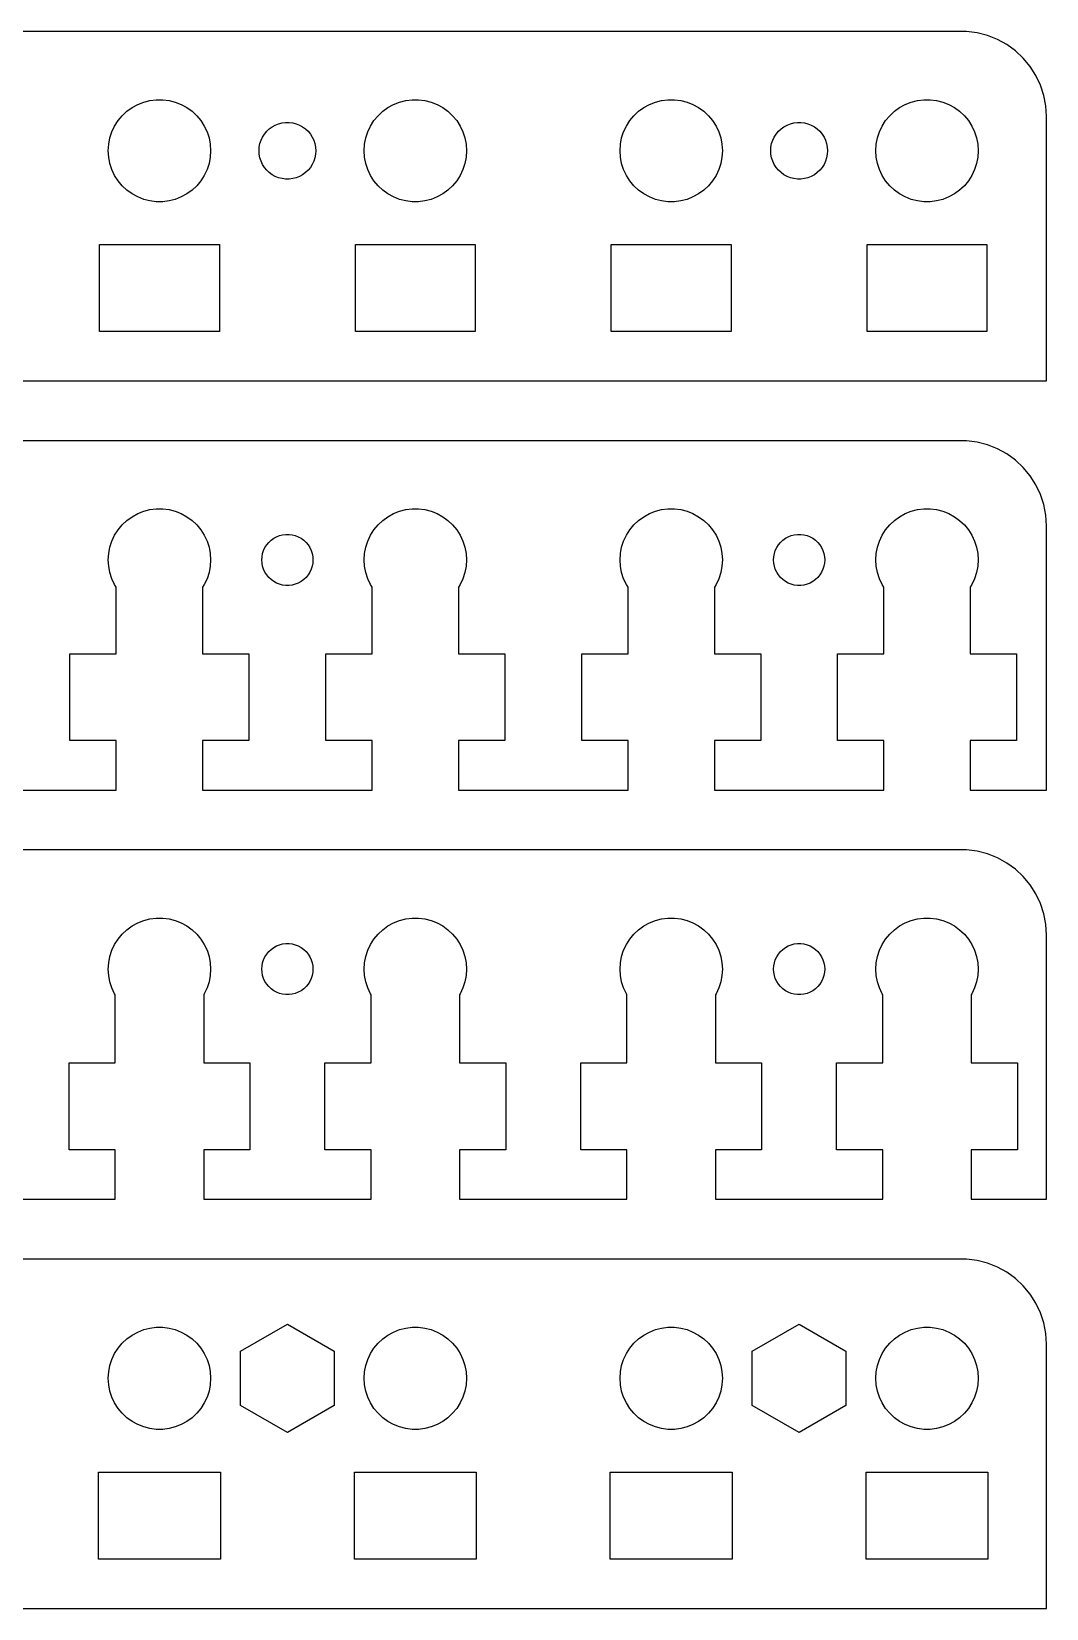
# Model space of a CAD drawing. Header units: metres. Extents: x -60 to 60, y 0 to 92.
# Drawn here: x 0 to 59.5, y 0 to 92.5 of the extents above; entities that cross this region are included whole.
import ezdxf

# ---------------------------------------------------------------- set-up
doc = ezdxf.new("R2010")
doc.units = ezdxf.units.M

msp = doc.modelspace()

# ---------------------------------------------------------------- linework, layer by layer
for p, q in [((54.8139, 92.4901), (-54.8139, 92.4901)), ((55.4369, 92.4114), (54.8139, 92.4901)), ((56.0451, 92.2553), (55.4369, 92.4114)), ((56.6289, 92.0241), (56.0451, 92.2553)), ((57.1791, 91.7216), (56.6289, 92.0241)), ((57.6871, 91.3526), (57.1791, 91.7216)), ((58.1448, 90.9227), (57.6871, 91.3526)), ((58.5451, 90.4389), (58.1448, 90.9227)), ((58.8815, 89.9088), (58.5451, 90.4389)), ((59.1489, 89.3406), (58.8815, 89.9088)), ((59.3429, 88.7434), (59.1489, 89.3406)), ((5.58772, 87.8115), (5.89252, 88.033)), ((5.89252, 88.033), (6.22266, 88.2145)), ((6.22266, 88.2145), (6.57294, 88.3532)), ((6.57294, 88.3532), (6.93785, 88.4469)), ((6.93785, 88.4469), (7.31161, 88.4941)), ((7.31161, 88.4941), (7.68837, 88.4941)), ((7.68837, 88.4941), (8.06213, 88.4469)), ((8.06213, 88.4469), (8.42705, 88.3532)), ((8.42705, 88.3532), (8.77733, 88.2145)), ((8.77733, 88.2145), (9.10747, 88.033)), ((9.10747, 88.033), (9.41226, 87.8115)), ((20.5877, 87.8115), (20.8925, 88.033)), ((20.8925, 88.033), (21.2227, 88.2145)), ((21.2227, 88.2145), (21.5729, 88.3532)), ((21.5729, 88.3532), (21.9379, 88.4469)), ((21.9379, 88.4469), (22.3116, 88.4941)), ((22.3116, 88.4941), (22.6884, 88.4941)), ((22.6884, 88.4941), (23.0621, 88.4469)), ((23.0621, 88.4469), (23.427, 88.3532)), ((23.427, 88.3532), (23.7773, 88.2145)), ((23.7773, 88.2145), (24.1075, 88.033)), ((24.1075, 88.033), (24.4123, 87.8115)), ((35.5877, 87.8115), (35.8925, 88.033)), ((35.8925, 88.033), (36.2227, 88.2145)), ((36.2227, 88.2145), (36.5729, 88.3532)), ((36.5729, 88.3532), (36.9379, 88.4469)), ((36.9379, 88.4469), (37.3116, 88.4941)), ((37.3116, 88.4941), (37.6884, 88.4941)), ((37.6884, 88.4941), (38.0621, 88.4469)), ((38.0621, 88.4469), (38.427, 88.3532)), ((38.427, 88.3532), (38.7773, 88.2145)), ((38.7773, 88.2145), (39.1075, 88.033)), ((39.1075, 88.033), (39.4123, 87.8115)), ((50.5877, 87.8115), (50.8925, 88.033)), ((50.8925, 88.033), (51.2227, 88.2145)), ((51.2227, 88.2145), (51.5729, 88.3532)), ((51.5729, 88.3532), (51.9379, 88.4469)), ((51.9379, 88.4469), (52.3116, 88.4941)), ((52.3116, 88.4941), (52.6884, 88.4941)), ((52.6884, 88.4941), (53.0621, 88.4469)), ((53.0621, 88.4469), (53.427, 88.3532)), ((53.427, 88.3532), (53.7773, 88.2145)), ((53.7773, 88.2145), (54.1075, 88.033)), ((54.1075, 88.033), (54.4123, 87.8115)), ((59.4606, 88.1267), (59.3429, 88.7434)), ((59.5, 87.5), (59.4606, 88.1267)), ((4.71066, 86.6044), (4.87108, 86.9453)), ((4.87108, 86.9453), (5.07294, 87.2634)), ((5.07294, 87.2634), (5.31308, 87.5536)), ((5.31308, 87.5536), (5.58772, 87.8115)), ((9.41226, 87.8115), (9.6869, 87.5536)), ((9.6869, 87.5536), (9.92705, 87.2634)), ((9.92705, 87.2634), (10.1289, 86.9453)), ((10.1289, 86.9453), (10.2893, 86.6044)), ((14.108, 86.9055), (14.2912, 87.0063)), ((14.2912, 87.0063), (14.4856, 87.0832)), ((14.4856, 87.0832), (14.6881, 87.1352)), ((14.6881, 87.1352), (14.8955, 87.1614)), ((14.8955, 87.1614), (15.1045, 87.1614)), ((15.1045, 87.1614), (15.3119, 87.1352)), ((15.3119, 87.1352), (15.5144, 87.0832)), ((15.5144, 87.0832), (15.7088, 87.0063)), ((15.7088, 87.0063), (15.892, 86.9055)), ((19.7107, 86.6044), (19.8711, 86.9453)), ((19.8711, 86.9453), (20.0729, 87.2634)), ((20.0729, 87.2634), (20.3131, 87.5536)), ((20.3131, 87.5536), (20.5877, 87.8115)), ((24.4123, 87.8115), (24.6869, 87.5536)), ((24.6869, 87.5536), (24.927, 87.2634)), ((24.927, 87.2634), (25.1289, 86.9453)), ((25.1289, 86.9453), (25.2893, 86.6044)), ((34.7107, 86.6044), (34.8711, 86.9453)), ((34.8711, 86.9453), (35.0729, 87.2634)), ((35.0729, 87.2634), (35.3131, 87.5536)), ((35.3131, 87.5536), (35.5877, 87.8115)), ((39.4123, 87.8115), (39.6869, 87.5536)), ((39.6869, 87.5536), (39.927, 87.2634)), ((39.927, 87.2634), (40.1289, 86.9453)), ((40.1289, 86.9453), (40.2893, 86.6044)), ((44.108, 86.9055), (44.2912, 87.0063)), ((44.2912, 87.0063), (44.4856, 87.0832)), ((44.4856, 87.0832), (44.6881, 87.1352)), ((44.6881, 87.1352), (44.8955, 87.1614)), ((44.8955, 87.1614), (45.1045, 87.1614)), ((45.1045, 87.1614), (45.3119, 87.1352)), ((45.3119, 87.1352), (45.5144, 87.0832)), ((45.5144, 87.0832), (45.7088, 87.0063)), ((45.7088, 87.0063), (45.892, 86.9055)), ((49.7107, 86.6044), (49.8711, 86.9453)), ((49.8711, 86.9453), (50.0729, 87.2634)), ((50.0729, 87.2634), (50.3131, 87.5536)), ((50.3131, 87.5536), (50.5877, 87.8115)), ((54.4123, 87.8115), (54.6869, 87.5536)), ((54.6869, 87.5536), (54.927, 87.2634)), ((54.927, 87.2634), (55.1289, 86.9453)), ((55.1289, 86.9453), (55.2893, 86.6044)), ((59.5, 72), (59.5, 87.5)), ((4.52365, 85.876), (4.59424, 86.2461)), ((4.59424, 86.2461), (4.71066, 86.6044)), ((10.2893, 86.6044), (10.4057, 86.2461)), ((10.4057, 86.2461), (10.4763, 85.876)), ((13.3876, 85.914), (13.4522, 86.1128)), ((13.4522, 86.1128), (13.5412, 86.302)), ((13.5412, 86.302), (13.6532, 86.4785)), ((13.6532, 86.4785), (13.7865, 86.6396)), ((13.7865, 86.6396), (13.9389, 86.7827)), ((13.9389, 86.7827), (14.108, 86.9055)), ((15.892, 86.9055), (16.0611, 86.7827)), ((16.0611, 86.7827), (16.2135, 86.6396)), ((16.2135, 86.6396), (16.3468, 86.4785)), ((16.3468, 86.4785), (16.4588, 86.302)), ((16.4588, 86.302), (16.5478, 86.1128)), ((16.5478, 86.1128), (16.6124, 85.914)), ((19.5237, 85.876), (19.5942, 86.2461)), ((19.5942, 86.2461), (19.7107, 86.6044)), ((25.2893, 86.6044), (25.4057, 86.2461)), ((25.4057, 86.2461), (25.4763, 85.876)), ((34.5237, 85.876), (34.5942, 86.2461)), ((34.5942, 86.2461), (34.7107, 86.6044)), ((40.2893, 86.6044), (40.4057, 86.2461)), ((40.4057, 86.2461), (40.4763, 85.876)), ((43.3876, 85.914), (43.4522, 86.1128)), ((43.4522, 86.1128), (43.5412, 86.302)), ((43.5412, 86.302), (43.6532, 86.4785)), ((43.6532, 86.4785), (43.7865, 86.6396)), ((43.7865, 86.6396), (43.9389, 86.7827)), ((43.9389, 86.7827), (44.108, 86.9055)), ((45.892, 86.9055), (46.0611, 86.7827)), ((46.0611, 86.7827), (46.2135, 86.6396)), ((46.2135, 86.6396), (46.3468, 86.4785)), ((46.3468, 86.4785), (46.4588, 86.302)), ((46.4588, 86.302), (46.5478, 86.1128)), ((46.5478, 86.1128), (46.6124, 85.914)), ((49.5237, 85.876), (49.5942, 86.2461)), ((49.5942, 86.2461), (49.7107, 86.6044)), ((55.2893, 86.6044), (55.4057, 86.2461)), ((55.4057, 86.2461), (55.4763, 85.876)), ((4.5, 85.5), (4.52365, 85.876)), ((4.52365, 85.124), (4.5, 85.5)), ((4.59424, 84.7539), (4.52365, 85.124)), ((10.4763, 85.124), (10.4057, 84.7539)), ((10.4763, 85.876), (10.5, 85.5)), ((10.5, 85.5), (10.4763, 85.124)), ((13.3353, 85.5), (13.3484, 85.7086)), ((13.3484, 85.2914), (13.3353, 85.5)), ((13.3484, 85.7086), (13.3876, 85.914)), ((13.3876, 85.086), (13.3484, 85.2914)), ((16.6124, 85.914), (16.6516, 85.7086)), ((16.6516, 85.2914), (16.6124, 85.086)), ((16.6516, 85.7086), (16.6647, 85.5)), ((16.6647, 85.5), (16.6516, 85.2914)), ((19.5, 85.5), (19.5237, 85.876)), ((19.5237, 85.124), (19.5, 85.5)), ((19.5942, 84.7539), (19.5237, 85.124)), ((25.4763, 85.124), (25.4057, 84.7539)), ((25.4763, 85.876), (25.5, 85.5)), ((25.5, 85.5), (25.4763, 85.124)), ((34.5, 85.5), (34.5237, 85.876)), ((34.5237, 85.124), (34.5, 85.5)), ((34.5942, 84.7539), (34.5237, 85.124)), ((40.4763, 85.124), (40.4057, 84.7539)), ((40.4763, 85.876), (40.5, 85.5)), ((40.5, 85.5), (40.4763, 85.124)), ((43.3353, 85.5), (43.3484, 85.7086)), ((43.3484, 85.2914), (43.3353, 85.5)), ((43.3484, 85.7086), (43.3876, 85.914)), ((43.3876, 85.086), (43.3484, 85.2914)), ((46.6124, 85.914), (46.6516, 85.7086)), ((46.6516, 85.2914), (46.6124, 85.086)), ((46.6516, 85.7086), (46.6647, 85.5)), ((46.6647, 85.5), (46.6516, 85.2914)), ((49.5, 85.5), (49.5237, 85.876)), ((49.5237, 85.124), (49.5, 85.5)), ((49.5942, 84.7539), (49.5237, 85.124)), ((55.4763, 85.124), (55.4057, 84.7539)), ((55.4763, 85.876), (55.5, 85.5)), ((55.5, 85.5), (55.4763, 85.124)), ((4.71066, 84.3956), (4.59424, 84.7539)), ((4.87108, 84.0547), (4.71066, 84.3956)), ((10.2893, 84.3956), (10.1289, 84.0547)), ((10.4057, 84.7539), (10.2893, 84.3956)), ((13.4522, 84.8872), (13.3876, 85.086)), ((13.5412, 84.698), (13.4522, 84.8872)), ((13.6532, 84.5215), (13.5412, 84.698)), ((13.7865, 84.3604), (13.6532, 84.5215)), ((13.9389, 84.2173), (13.7865, 84.3604)), ((14.108, 84.0944), (13.9389, 84.2173)), ((16.0611, 84.2173), (15.892, 84.0944)), ((16.2135, 84.3604), (16.0611, 84.2173)), ((16.3468, 84.5215), (16.2135, 84.3604)), ((16.4588, 84.698), (16.3468, 84.5215)), ((16.5478, 84.8872), (16.4588, 84.698)), ((16.6124, 85.086), (16.5478, 84.8872)), ((19.7107, 84.3956), (19.5942, 84.7539)), ((19.8711, 84.0547), (19.7107, 84.3956)), ((25.2893, 84.3956), (25.1289, 84.0547)), ((25.4057, 84.7539), (25.2893, 84.3956)), ((34.7107, 84.3956), (34.5942, 84.7539)), ((34.8711, 84.0547), (34.7107, 84.3956)), ((40.2893, 84.3956), (40.1289, 84.0547)), ((40.4057, 84.7539), (40.2893, 84.3956)), ((43.4522, 84.8872), (43.3876, 85.086)), ((43.5412, 84.698), (43.4522, 84.8872)), ((43.6532, 84.5215), (43.5412, 84.698)), ((43.7865, 84.3604), (43.6532, 84.5215)), ((43.9389, 84.2173), (43.7865, 84.3604)), ((44.108, 84.0944), (43.9389, 84.2173)), ((46.0611, 84.2173), (45.892, 84.0944)), ((46.2135, 84.3604), (46.0611, 84.2173)), ((46.3468, 84.5215), (46.2135, 84.3604)), ((46.4588, 84.698), (46.3468, 84.5215)), ((46.5478, 84.8872), (46.4588, 84.698)), ((46.6124, 85.086), (46.5478, 84.8872)), ((49.7107, 84.3956), (49.5942, 84.7539)), ((49.8711, 84.0547), (49.7107, 84.3956)), ((55.2893, 84.3956), (55.1289, 84.0547)), ((55.4057, 84.7539), (55.2893, 84.3956)), ((5.07294, 83.7366), (4.87108, 84.0547)), ((5.31308, 83.4464), (5.07294, 83.7366)), ((5.58772, 83.1884), (5.31308, 83.4464)), ((9.6869, 83.4464), (9.41226, 83.1884)), ((9.92705, 83.7366), (9.6869, 83.4464)), ((10.1289, 84.0547), (9.92705, 83.7366)), ((14.2912, 83.9937), (14.108, 84.0944)), ((14.4856, 83.9168), (14.2912, 83.9937)), ((14.6881, 83.8648), (14.4856, 83.9168)), ((14.8955, 83.8386), (14.6881, 83.8648)), ((15.1045, 83.8386), (14.8955, 83.8386)), ((15.3119, 83.8648), (15.1045, 83.8386)), ((15.5144, 83.9168), (15.3119, 83.8648)), ((15.7088, 83.9937), (15.5144, 83.9168)), ((15.892, 84.0944), (15.7088, 83.9937)), ((20.0729, 83.7366), (19.8711, 84.0547)), ((20.3131, 83.4464), (20.0729, 83.7366)), ((20.5877, 83.1884), (20.3131, 83.4464)), ((24.6869, 83.4464), (24.4123, 83.1884)), ((24.927, 83.7366), (24.6869, 83.4464)), ((25.1289, 84.0547), (24.927, 83.7366)), ((35.0729, 83.7366), (34.8711, 84.0547)), ((35.3131, 83.4464), (35.0729, 83.7366)), ((35.5877, 83.1884), (35.3131, 83.4464)), ((39.6869, 83.4464), (39.4123, 83.1884)), ((39.927, 83.7366), (39.6869, 83.4464)), ((40.1289, 84.0547), (39.927, 83.7366)), ((44.2912, 83.9937), (44.108, 84.0944)), ((44.4856, 83.9168), (44.2912, 83.9937)), ((44.6881, 83.8648), (44.4856, 83.9168)), ((44.8955, 83.8386), (44.6881, 83.8648)), ((45.1045, 83.8386), (44.8955, 83.8386)), ((45.3119, 83.8648), (45.1045, 83.8386)), ((45.5144, 83.9168), (45.3119, 83.8648)), ((45.7088, 83.9937), (45.5144, 83.9168)), ((45.892, 84.0944), (45.7088, 83.9937)), ((50.0729, 83.7366), (49.8711, 84.0547)), ((50.3131, 83.4464), (50.0729, 83.7366)), ((50.5877, 83.1884), (50.3131, 83.4464)), ((54.6869, 83.4464), (54.4123, 83.1884)), ((54.927, 83.7366), (54.6869, 83.4464)), ((55.1289, 84.0547), (54.927, 83.7366)), ((5.89252, 82.967), (5.58772, 83.1884)), ((6.22266, 82.7855), (5.89252, 82.967)), ((6.57294, 82.6468), (6.22266, 82.7855)), ((6.93785, 82.5531), (6.57294, 82.6468)), ((7.31161, 82.5059), (6.93785, 82.5531)), ((7.68837, 82.5059), (7.31161, 82.5059)), ((8.06213, 82.5531), (7.68837, 82.5059)), ((8.42705, 82.6468), (8.06213, 82.5531)), ((8.77733, 82.7855), (8.42705, 82.6468)), ((9.10747, 82.967), (8.77733, 82.7855)), ((9.41226, 83.1884), (9.10747, 82.967)), ((20.8925, 82.967), (20.5877, 83.1884)), ((21.2227, 82.7855), (20.8925, 82.967)), ((21.5729, 82.6468), (21.2227, 82.7855)), ((21.9379, 82.5531), (21.5729, 82.6468)), ((22.3116, 82.5059), (21.9379, 82.5531)), ((22.6884, 82.5059), (22.3116, 82.5059)), ((23.0621, 82.5531), (22.6884, 82.5059)), ((23.427, 82.6468), (23.0621, 82.5531)), ((23.7773, 82.7855), (23.427, 82.6468)), ((24.1075, 82.967), (23.7773, 82.7855)), ((24.4123, 83.1884), (24.1075, 82.967)), ((35.8925, 82.967), (35.5877, 83.1884)), ((36.2227, 82.7855), (35.8925, 82.967)), ((36.5729, 82.6468), (36.2227, 82.7855)), ((36.9379, 82.5531), (36.5729, 82.6468)), ((37.3116, 82.5059), (36.9379, 82.5531)), ((37.6884, 82.5059), (37.3116, 82.5059)), ((38.0621, 82.5531), (37.6884, 82.5059)), ((38.427, 82.6468), (38.0621, 82.5531)), ((38.7773, 82.7855), (38.427, 82.6468)), ((39.1075, 82.967), (38.7773, 82.7855)), ((39.4123, 83.1884), (39.1075, 82.967)), ((50.8925, 82.967), (50.5877, 83.1884)), ((51.2227, 82.7855), (50.8925, 82.967)), ((51.5729, 82.6468), (51.2227, 82.7855)), ((51.9379, 82.5531), (51.5729, 82.6468)), ((52.3116, 82.5059), (51.9379, 82.5531)), ((52.6884, 82.5059), (52.3116, 82.5059)), ((53.0621, 82.5531), (52.6884, 82.5059)), ((53.427, 82.6468), (53.0621, 82.5531)), ((53.7773, 82.7855), (53.427, 82.6468)), ((54.1075, 82.967), (53.7773, 82.7855)), ((54.4123, 83.1884), (54.1075, 82.967)), ((3.98581, 74.9), (3.98581, 80)), ((3.98581, 80), (11.0142, 80)), ((11.0142, 80), (11.0142, 74.9)), ((18.9858, 74.9), (18.9858, 80)), ((18.9858, 80), (26.0142, 80)), ((26.0142, 80), (26.0142, 74.9)), ((33.9858, 74.9), (33.9858, 80)), ((33.9858, 80), (41.0142, 80)), ((41.0142, 80), (41.0142, 74.9)), ((48.9858, 74.9), (48.9858, 80)), ((48.9858, 80), (56.0142, 80)), ((56.0142, 80), (56.0142, 74.9)), ((11.0142, 74.9), (3.98581, 74.9)), ((26.0142, 74.9), (18.9858, 74.9)), ((41.0142, 74.9), (33.9858, 74.9)), ((56.0142, 74.9), (48.9858, 74.9)), ((-59.5, 72), (59.5, 72)), ((54.8139, 68.4901), (-54.8139, 68.4901)), ((55.4369, 68.4114), (54.8139, 68.4901)), ((56.0451, 68.2553), (55.4369, 68.4114)), ((56.6289, 68.0241), (56.0451, 68.2553)), ((57.1791, 67.7216), (56.6289, 68.0241)), ((57.6871, 67.3526), (57.1791, 67.7216)), ((58.1448, 66.9227), (57.6871, 67.3526)), ((58.5451, 66.4389), (58.1448, 66.9227)), ((58.8815, 65.9088), (58.5451, 66.4389)), ((59.1489, 65.3406), (58.8815, 65.9088)), ((59.3429, 64.7434), (59.1489, 65.3406)), ((59.4606, 64.1267), (59.3429, 64.7434)), ((5.58772, 63.8115), (5.89252, 64.033)), ((5.89252, 64.033), (6.22266, 64.2145)), ((6.22266, 64.2145), (6.57294, 64.3532)), ((6.57294, 64.3532), (6.93785, 64.4469)), ((6.93785, 64.4469), (7.31161, 64.4941)), ((7.31161, 64.4941), (7.68837, 64.4941)), ((7.68837, 64.4941), (8.06213, 64.4469)), ((8.06213, 64.4469), (8.42705, 64.3532)), ((8.42705, 64.3532), (8.77733, 64.2145)), ((8.77733, 64.2145), (9.10747, 64.033)), ((9.10747, 64.033), (9.41226, 63.8115)), ((20.5877, 63.8115), (20.8925, 64.033)), ((20.8925, 64.033), (21.2227, 64.2145)), ((21.2227, 64.2145), (21.5729, 64.3532)), ((21.5729, 64.3532), (21.9379, 64.4469)), ((21.9379, 64.4469), (22.3116, 64.4941)), ((22.3116, 64.4941), (22.6884, 64.4941)), ((22.6884, 64.4941), (23.0621, 64.4469)), ((23.0621, 64.4469), (23.427, 64.3532)), ((23.427, 64.3532), (23.7773, 64.2145)), ((23.7773, 64.2145), (24.1075, 64.033)), ((24.1075, 64.033), (24.4123, 63.8115)), ((35.5877, 63.8115), (35.8925, 64.033)), ((35.8925, 64.033), (36.2227, 64.2145)), ((36.2227, 64.2145), (36.5729, 64.3532)), ((36.5729, 64.3532), (36.9379, 64.4469)), ((36.9379, 64.4469), (37.3116, 64.4941)), ((37.3116, 64.4941), (37.6884, 64.4941)), ((37.6884, 64.4941), (38.0621, 64.4469)), ((38.0621, 64.4469), (38.427, 64.3532)), ((38.427, 64.3532), (38.7773, 64.2145)), ((38.7773, 64.2145), (39.1075, 64.033)), ((39.1075, 64.033), (39.4123, 63.8115)), ((50.5877, 63.8115), (50.8925, 64.033)), ((50.8925, 64.033), (51.2227, 64.2145)), ((51.2227, 64.2145), (51.5729, 64.3532)), ((51.5729, 64.3532), (51.9379, 64.4469)), ((51.9379, 64.4469), (52.3116, 64.4941)), ((52.3116, 64.4941), (52.6884, 64.4941)), ((52.6884, 64.4941), (53.0621, 64.4469)), ((53.0621, 64.4469), (53.427, 64.3532)), ((53.427, 64.3532), (53.7773, 64.2145)), ((53.7773, 64.2145), (54.1075, 64.033)), ((54.1075, 64.033), (54.4123, 63.8115)), ((59.5, 63.5), (59.4606, 64.1267)), ((4.71066, 62.6044), (4.87108, 62.9453)), ((4.87108, 62.9453), (5.07294, 63.2634)), ((5.07294, 63.2634), (5.31308, 63.5536)), ((5.31308, 63.5536), (5.58772, 63.8115)), ((9.41226, 63.8115), (9.6869, 63.5536)), ((9.6869, 63.5536), (9.92705, 63.2634)), ((9.92705, 63.2634), (10.1289, 62.9453)), ((10.1289, 62.9453), (10.2893, 62.6044)), ((14.3613, 62.8572), (14.5365, 62.9266)), ((14.5365, 62.9266), (14.7189, 62.9734)), ((14.7189, 62.9734), (14.9058, 62.997)), ((14.9058, 62.997), (15.0942, 62.997)), ((15.0942, 62.997), (15.2811, 62.9734)), ((15.2811, 62.9734), (15.4635, 62.9266)), ((15.4635, 62.9266), (15.6387, 62.8572)), ((19.7107, 62.6044), (19.8711, 62.9453)), ((19.8711, 62.9453), (20.0729, 63.2634)), ((20.0729, 63.2634), (20.3131, 63.5536)), ((20.3131, 63.5536), (20.5877, 63.8115)), ((24.4123, 63.8115), (24.6869, 63.5536)), ((24.6869, 63.5536), (24.927, 63.2634)), ((24.927, 63.2634), (25.1289, 62.9453)), ((25.1289, 62.9453), (25.2893, 62.6044)), ((34.7107, 62.6044), (34.8711, 62.9453)), ((34.8711, 62.9453), (35.0729, 63.2634)), ((35.0729, 63.2634), (35.3131, 63.5536)), ((35.3131, 63.5536), (35.5877, 63.8115)), ((39.4123, 63.8115), (39.6869, 63.5536)), ((39.6869, 63.5536), (39.927, 63.2634)), ((39.927, 63.2634), (40.1289, 62.9453)), ((40.1289, 62.9453), (40.2893, 62.6044)), ((44.3613, 62.8572), (44.5365, 62.9266)), ((44.5365, 62.9266), (44.7189, 62.9734)), ((44.7189, 62.9734), (44.9058, 62.997)), ((44.9058, 62.997), (45.0942, 62.997)), ((45.0942, 62.997), (45.2811, 62.9734)), ((45.2811, 62.9734), (45.4635, 62.9266)), ((45.4635, 62.9266), (45.6387, 62.8572)), ((49.7107, 62.6044), (49.8711, 62.9453)), ((49.8711, 62.9453), (50.0729, 63.2634)), ((50.0729, 63.2634), (50.3131, 63.5536)), ((50.3131, 63.5536), (50.5877, 63.8115)), ((54.4123, 63.8115), (54.6869, 63.5536)), ((54.6869, 63.5536), (54.927, 63.2634)), ((54.927, 63.2634), (55.1289, 62.9453)), ((55.1289, 62.9453), (55.2893, 62.6044)), ((59.5, 48), (59.5, 63.5)), ((4.52365, 61.876), (4.59424, 62.2461)), ((4.59424, 62.2461), (4.71066, 62.6044)), ((10.2893, 62.6044), (10.4057, 62.2461)), ((10.4057, 62.2461), (10.4763, 61.876)), ((13.5471, 61.873), (13.6053, 62.0522)), ((13.6053, 62.0522), (13.6855, 62.2226)), ((13.6855, 62.2226), (13.7865, 62.3817)), ((13.7865, 62.3817), (13.9065, 62.5268)), ((13.9065, 62.5268), (14.0439, 62.6558)), ((14.0439, 62.6558), (14.1963, 62.7665)), ((14.1963, 62.7665), (14.3613, 62.8572)), ((15.6387, 62.8572), (15.8037, 62.7665)), ((15.8037, 62.7665), (15.9561, 62.6558)), ((15.9561, 62.6558), (16.0934, 62.5268)), ((16.0934, 62.5268), (16.2135, 62.3817)), ((16.2135, 62.3817), (16.3145, 62.2226)), ((16.3145, 62.2226), (16.3947, 62.0522)), ((16.3947, 62.0522), (16.4529, 61.873)), ((19.5237, 61.876), (19.5942, 62.2461)), ((19.5942, 62.2461), (19.7107, 62.6044)), ((25.2893, 62.6044), (25.4057, 62.2461)), ((25.4057, 62.2461), (25.4763, 61.876)), ((34.5237, 61.876), (34.5942, 62.2461)), ((34.5942, 62.2461), (34.7107, 62.6044)), ((40.2893, 62.6044), (40.4057, 62.2461)), ((40.4057, 62.2461), (40.4763, 61.876)), ((43.5471, 61.873), (43.6053, 62.0522)), ((43.6053, 62.0522), (43.6855, 62.2226)), ((43.6855, 62.2226), (43.7865, 62.3817)), ((43.7865, 62.3817), (43.9065, 62.5268)), ((43.9065, 62.5268), (44.0439, 62.6558)), ((44.0439, 62.6558), (44.1963, 62.7665)), ((44.1963, 62.7665), (44.3613, 62.8572)), ((45.6387, 62.8572), (45.8037, 62.7665)), ((45.8037, 62.7665), (45.9561, 62.6558)), ((45.9561, 62.6558), (46.0934, 62.5268)), ((46.0934, 62.5268), (46.2135, 62.3817)), ((46.2135, 62.3817), (46.3145, 62.2226)), ((46.3145, 62.2226), (46.3947, 62.0522)), ((46.3947, 62.0522), (46.4529, 61.873)), ((49.5237, 61.876), (49.5942, 62.2461)), ((49.5942, 62.2461), (49.7107, 62.6044)), ((55.2893, 62.6044), (55.4057, 62.2461)), ((55.4057, 62.2461), (55.4763, 61.876)), ((4.5, 61.5), (4.52365, 61.876)), ((4.52365, 61.124), (4.5, 61.5)), ((4.59424, 60.7539), (4.52365, 61.124)), ((10.4763, 61.124), (10.4057, 60.7539)), ((10.4763, 61.876), (10.5, 61.5)), ((10.5, 61.5), (10.4763, 61.124)), ((13.5, 61.5), (13.5118, 61.688)), ((13.5118, 61.312), (13.5, 61.5)), ((13.5118, 61.688), (13.5471, 61.873)), ((13.5471, 61.127), (13.5118, 61.312)), ((13.6053, 60.9478), (13.5471, 61.127)), ((16.4529, 61.127), (16.3947, 60.9478)), ((16.4529, 61.873), (16.4882, 61.688)), ((16.4882, 61.312), (16.4529, 61.127)), ((16.4882, 61.688), (16.5, 61.5)), ((16.5, 61.5), (16.4882, 61.312)), ((19.5, 61.5), (19.5237, 61.876)), ((19.5237, 61.124), (19.5, 61.5)), ((19.5942, 60.7539), (19.5237, 61.124)), ((25.4763, 61.124), (25.4057, 60.7539)), ((25.4763, 61.876), (25.5, 61.5)), ((25.5, 61.5), (25.4763, 61.124)), ((34.5, 61.5), (34.5237, 61.876)), ((34.5237, 61.124), (34.5, 61.5)), ((34.5942, 60.7539), (34.5237, 61.124)), ((40.4763, 61.124), (40.4057, 60.7539)), ((40.4763, 61.876), (40.5, 61.5)), ((40.5, 61.5), (40.4763, 61.124)), ((43.5, 61.5), (43.5118, 61.688)), ((43.5118, 61.312), (43.5, 61.5)), ((43.5118, 61.688), (43.5471, 61.873)), ((43.5471, 61.127), (43.5118, 61.312)), ((43.6053, 60.9478), (43.5471, 61.127)), ((46.4529, 61.127), (46.3947, 60.9478)), ((46.4529, 61.873), (46.4882, 61.688)), ((46.4882, 61.312), (46.4529, 61.127)), ((46.4882, 61.688), (46.5, 61.5)), ((46.5, 61.5), (46.4882, 61.312)), ((49.5, 61.5), (49.5237, 61.876)), ((49.5237, 61.124), (49.5, 61.5)), ((49.5942, 60.7539), (49.5237, 61.124)), ((55.4763, 61.124), (55.4057, 60.7539)), ((55.4763, 61.876), (55.5, 61.5)), ((55.5, 61.5), (55.4763, 61.124)), ((4.71066, 60.3956), (4.59424, 60.7539)), ((4.87108, 60.0547), (4.71066, 60.3956)), ((10.2893, 60.3956), (10.1289, 60.0547)), ((10.4057, 60.7539), (10.2893, 60.3956)), ((13.6855, 60.7774), (13.6053, 60.9478)), ((13.7865, 60.6183), (13.6855, 60.7774)), ((13.9065, 60.4732), (13.7865, 60.6183)), ((14.0439, 60.3442), (13.9065, 60.4732)), ((14.1963, 60.2335), (14.0439, 60.3442)), ((14.3613, 60.1427), (14.1963, 60.2335)), ((14.5365, 60.0734), (14.3613, 60.1427)), ((15.6387, 60.1427), (15.4635, 60.0734)), ((15.8037, 60.2335), (15.6387, 60.1427)), ((15.9561, 60.3442), (15.8037, 60.2335)), ((16.0934, 60.4732), (15.9561, 60.3442)), ((16.2135, 60.6183), (16.0934, 60.4732)), ((16.3145, 60.7774), (16.2135, 60.6183)), ((16.3947, 60.9478), (16.3145, 60.7774)), ((19.7107, 60.3956), (19.5942, 60.7539)), ((19.8711, 60.0547), (19.7107, 60.3956)), ((25.2893, 60.3956), (25.1289, 60.0547)), ((25.4057, 60.7539), (25.2893, 60.3956)), ((34.7107, 60.3956), (34.5942, 60.7539)), ((34.8711, 60.0547), (34.7107, 60.3956)), ((40.2893, 60.3956), (40.1289, 60.0547)), ((40.4057, 60.7539), (40.2893, 60.3956)), ((43.6855, 60.7774), (43.6053, 60.9478)), ((43.7865, 60.6183), (43.6855, 60.7774)), ((43.9065, 60.4732), (43.7865, 60.6183)), ((44.0439, 60.3442), (43.9065, 60.4732)), ((44.1963, 60.2335), (44.0439, 60.3442)), ((44.3613, 60.1427), (44.1963, 60.2335)), ((44.5365, 60.0734), (44.3613, 60.1427)), ((45.6387, 60.1427), (45.4635, 60.0734)), ((45.8037, 60.2335), (45.6387, 60.1427)), ((45.9561, 60.3442), (45.8037, 60.2335)), ((46.0934, 60.4732), (45.9561, 60.3442)), ((46.2135, 60.6183), (46.0934, 60.4732)), ((46.3145, 60.7774), (46.2135, 60.6183)), ((46.3947, 60.9478), (46.3145, 60.7774)), ((49.7107, 60.3956), (49.5942, 60.7539)), ((49.8711, 60.0547), (49.7107, 60.3956)), ((55.2893, 60.3956), (55.1289, 60.0547)), ((55.4057, 60.7539), (55.2893, 60.3956)), ((4.96927, 59.9), (4.87108, 60.0547)), ((4.96927, 56), (4.96927, 59.9)), ((10.1289, 60.0547), (10.0307, 59.9)), ((10.0307, 59.9), (10.0307, 56)), ((14.7189, 60.0266), (14.5365, 60.0734)), ((14.9058, 60.0029), (14.7189, 60.0266)), ((15.0942, 60.0029), (14.9058, 60.0029)), ((15.2811, 60.0266), (15.0942, 60.0029)), ((15.4635, 60.0734), (15.2811, 60.0266)), ((19.9693, 59.9), (19.8711, 60.0547)), ((19.9693, 56), (19.9693, 59.9)), ((25.1289, 60.0547), (25.0307, 59.9)), ((25.0307, 59.9), (25.0307, 56)), ((34.9693, 59.9), (34.8711, 60.0547)), ((34.9693, 56), (34.9693, 59.9)), ((40.1289, 60.0547), (40.0307, 59.9)), ((40.0307, 59.9), (40.0307, 56)), ((44.7189, 60.0266), (44.5365, 60.0734)), ((44.9058, 60.0029), (44.7189, 60.0266)), ((45.0942, 60.0029), (44.9058, 60.0029)), ((45.2811, 60.0266), (45.0942, 60.0029)), ((45.4635, 60.0734), (45.2811, 60.0266)), ((49.9693, 59.9), (49.8711, 60.0547)), ((49.9693, 56), (49.9693, 59.9)), ((55.1289, 60.0547), (55.0307, 59.9)), ((55.0307, 59.9), (55.0307, 56)), ((2.25375, 50.9), (2.25375, 56)), ((2.25375, 56), (4.96927, 56)), ((10.0307, 56), (12.7462, 56)), ((12.7462, 56), (12.7462, 50.9)), ((17.2538, 50.9), (17.2538, 56)), ((17.2538, 56), (19.9693, 56)), ((25.0307, 56), (27.7462, 56)), ((27.7462, 56), (27.7462, 50.9)), ((32.2538, 50.9), (32.2538, 56)), ((32.2538, 56), (34.9693, 56)), ((40.0307, 56), (42.7462, 56)), ((42.7462, 56), (42.7462, 50.9)), ((47.2538, 50.9), (47.2538, 56)), ((47.2538, 56), (49.9693, 56)), ((55.0307, 56), (57.7462, 56)), ((57.7462, 56), (57.7462, 50.9)), ((4.96927, 50.9), (2.25375, 50.9)), ((4.96927, 48), (4.96927, 50.9)), ((12.7462, 50.9), (10.0307, 50.9)), ((10.0307, 50.9), (10.0307, 48)), ((19.9693, 50.9), (17.2538, 50.9)), ((19.9693, 48), (19.9693, 50.9)), ((27.7462, 50.9), (25.0307, 50.9)), ((25.0307, 50.9), (25.0307, 48)), ((34.9693, 50.9), (32.2538, 50.9)), ((34.9693, 48), (34.9693, 50.9)), ((42.7462, 50.9), (40.0307, 50.9)), ((40.0307, 50.9), (40.0307, 48)), ((49.9693, 50.9), (47.2538, 50.9)), ((49.9693, 48), (49.9693, 50.9)), ((57.7462, 50.9), (55.0307, 50.9)), ((55.0307, 50.9), (55.0307, 48)), ((-4.96927, 48), (4.96927, 48)), ((10.0307, 48), (19.9693, 48)), ((25.0307, 48), (34.9693, 48)), ((40.0307, 48), (49.9693, 48)), ((55.0307, 48), (59.5, 48)), ((54.8139, 44.4901), (-54.8139, 44.4901)), ((55.4369, 44.4114), (54.8139, 44.4901)), ((56.0451, 44.2553), (55.4369, 44.4114)), ((56.6289, 44.0241), (56.0451, 44.2553)), ((57.1791, 43.7216), (56.6289, 44.0241)), ((57.6871, 43.3526), (57.1791, 43.7216)), ((58.1448, 42.9227), (57.6871, 43.3526)), ((58.5451, 42.4389), (58.1448, 42.9227)), ((58.8815, 41.9088), (58.5451, 42.4389)), ((59.1489, 41.3406), (58.8815, 41.9088)), ((59.3429, 40.7434), (59.1489, 41.3406)), ((59.4606, 40.1267), (59.3429, 40.7434)), ((5.31308, 39.5536), (5.58772, 39.8115)), ((5.58772, 39.8115), (5.89252, 40.033)), ((5.89252, 40.033), (6.22266, 40.2145)), ((6.22266, 40.2145), (6.57294, 40.3532)), ((6.57294, 40.3532), (6.93785, 40.4469)), ((6.93785, 40.4469), (7.31161, 40.4941)), ((7.31161, 40.4941), (7.68837, 40.4941)), ((7.68837, 40.4941), (8.06213, 40.4469)), ((8.06213, 40.4469), (8.42705, 40.3532)), ((8.42705, 40.3532), (8.77733, 40.2145)), ((8.77733, 40.2145), (9.10747, 40.033)), ((9.10747, 40.033), (9.41226, 39.8115)), ((9.41226, 39.8115), (9.6869, 39.5536)), ((20.3131, 39.5536), (20.5877, 39.8115)), ((20.5877, 39.8115), (20.8925, 40.033)), ((20.8925, 40.033), (21.2227, 40.2145)), ((21.2227, 40.2145), (21.5729, 40.3532)), ((21.5729, 40.3532), (21.9379, 40.4469)), ((21.9379, 40.4469), (22.3116, 40.4941)), ((22.3116, 40.4941), (22.6884, 40.4941)), ((22.6884, 40.4941), (23.0621, 40.4469)), ((23.0621, 40.4469), (23.427, 40.3532)), ((23.427, 40.3532), (23.7773, 40.2145)), ((23.7773, 40.2145), (24.1075, 40.033)), ((24.1075, 40.033), (24.4123, 39.8115)), ((24.4123, 39.8115), (24.6869, 39.5536)), ((35.3131, 39.5536), (35.5877, 39.8115)), ((35.5877, 39.8115), (35.8925, 40.033)), ((35.8925, 40.033), (36.2227, 40.2145)), ((36.2227, 40.2145), (36.5729, 40.3532)), ((36.5729, 40.3532), (36.9379, 40.4469)), ((36.9379, 40.4469), (37.3116, 40.4941)), ((37.3116, 40.4941), (37.6884, 40.4941)), ((37.6884, 40.4941), (38.0621, 40.4469)), ((38.0621, 40.4469), (38.427, 40.3532)), ((38.427, 40.3532), (38.7773, 40.2145)), ((38.7773, 40.2145), (39.1075, 40.033)), ((39.1075, 40.033), (39.4123, 39.8115)), ((39.4123, 39.8115), (39.6869, 39.5536)), ((50.3131, 39.5536), (50.5877, 39.8115)), ((50.5877, 39.8115), (50.8925, 40.033)), ((50.8925, 40.033), (51.2227, 40.2145)), ((51.2227, 40.2145), (51.5729, 40.3532)), ((51.5729, 40.3532), (51.9379, 40.4469)), ((51.9379, 40.4469), (52.3116, 40.4941)), ((52.3116, 40.4941), (52.6884, 40.4941)), ((52.6884, 40.4941), (53.0621, 40.4469)), ((53.0621, 40.4469), (53.427, 40.3532)), ((53.427, 40.3532), (53.7773, 40.2145)), ((53.7773, 40.2145), (54.1075, 40.033)), ((54.1075, 40.033), (54.4123, 39.8115)), ((54.4123, 39.8115), (54.6869, 39.5536)), ((59.5, 39.5), (59.4606, 40.1267)), ((4.71066, 38.6044), (4.87108, 38.9453)), ((4.87108, 38.9453), (5.07294, 39.2634)), ((5.07294, 39.2634), (5.31308, 39.5536)), ((9.6869, 39.5536), (9.92705, 39.2634)), ((9.92705, 39.2634), (10.1289, 38.9453)), ((10.1289, 38.9453), (10.2893, 38.6044)), ((14.1963, 38.7665), (14.3613, 38.8572)), ((14.3613, 38.8572), (14.5365, 38.9266)), ((14.5365, 38.9266), (14.7189, 38.9734)), ((14.7189, 38.9734), (14.9058, 38.997)), ((14.9058, 38.997), (15.0942, 38.997)), ((15.0942, 38.997), (15.2811, 38.9734)), ((15.2811, 38.9734), (15.4635, 38.9266)), ((15.4635, 38.9266), (15.6387, 38.8572)), ((15.6387, 38.8572), (15.8037, 38.7665)), ((19.7107, 38.6044), (19.8711, 38.9453)), ((19.8711, 38.9453), (20.0729, 39.2634)), ((20.0729, 39.2634), (20.3131, 39.5536)), ((24.6869, 39.5536), (24.927, 39.2634)), ((24.927, 39.2634), (25.1289, 38.9453)), ((25.1289, 38.9453), (25.2893, 38.6044)), ((34.7107, 38.6044), (34.8711, 38.9453)), ((34.8711, 38.9453), (35.0729, 39.2634)), ((35.0729, 39.2634), (35.3131, 39.5536)), ((39.6869, 39.5536), (39.927, 39.2634)), ((39.927, 39.2634), (40.1289, 38.9453)), ((40.1289, 38.9453), (40.2893, 38.6044)), ((44.1963, 38.7665), (44.3613, 38.8572)), ((44.3613, 38.8572), (44.5365, 38.9266)), ((44.5365, 38.9266), (44.7189, 38.9734)), ((44.7189, 38.9734), (44.9058, 38.997)), ((44.9058, 38.997), (45.0942, 38.997)), ((45.0942, 38.997), (45.2811, 38.9734)), ((45.2811, 38.9734), (45.4635, 38.9266)), ((45.4635, 38.9266), (45.6387, 38.8572)), ((45.6387, 38.8572), (45.8037, 38.7665)), ((49.7107, 38.6044), (49.8711, 38.9453)), ((49.8711, 38.9453), (50.0729, 39.2634)), ((50.0729, 39.2634), (50.3131, 39.5536)), ((54.6869, 39.5536), (54.927, 39.2634)), ((54.927, 39.2634), (55.1289, 38.9453)), ((55.1289, 38.9453), (55.2893, 38.6044)), ((59.5, 24), (59.5, 39.5)), ((4.52365, 37.876), (4.59424, 38.2461)), ((4.59424, 38.2461), (4.71066, 38.6044)), ((10.2893, 38.6044), (10.4057, 38.2461)), ((10.4057, 38.2461), (10.4763, 37.876)), ((13.5471, 37.873), (13.6053, 38.0522)), ((13.6053, 38.0522), (13.6855, 38.2226)), ((13.6855, 38.2226), (13.7865, 38.3817)), ((13.7865, 38.3817), (13.9065, 38.5268)), ((13.9065, 38.5268), (14.0439, 38.6558)), ((14.0439, 38.6558), (14.1963, 38.7665)), ((15.8037, 38.7665), (15.9561, 38.6558)), ((15.9561, 38.6558), (16.0934, 38.5268)), ((16.0934, 38.5268), (16.2135, 38.3817)), ((16.2135, 38.3817), (16.3145, 38.2226)), ((16.3145, 38.2226), (16.3947, 38.0522)), ((16.3947, 38.0522), (16.4529, 37.873)), ((19.5237, 37.876), (19.5942, 38.2461)), ((19.5942, 38.2461), (19.7107, 38.6044)), ((25.2893, 38.6044), (25.4057, 38.2461)), ((25.4057, 38.2461), (25.4763, 37.876)), ((34.5237, 37.876), (34.5942, 38.2461)), ((34.5942, 38.2461), (34.7107, 38.6044)), ((40.2893, 38.6044), (40.4057, 38.2461)), ((40.4057, 38.2461), (40.4763, 37.876)), ((43.5471, 37.873), (43.6053, 38.0522)), ((43.6053, 38.0522), (43.6855, 38.2226)), ((43.6855, 38.2226), (43.7865, 38.3817)), ((43.7865, 38.3817), (43.9065, 38.5268)), ((43.9065, 38.5268), (44.0439, 38.6558)), ((44.0439, 38.6558), (44.1963, 38.7665)), ((45.8037, 38.7665), (45.9561, 38.6558)), ((45.9561, 38.6558), (46.0934, 38.5268)), ((46.0934, 38.5268), (46.2135, 38.3817)), ((46.2135, 38.3817), (46.3145, 38.2226)), ((46.3145, 38.2226), (46.3947, 38.0522)), ((46.3947, 38.0522), (46.4529, 37.873)), ((49.5237, 37.876), (49.5942, 38.2461)), ((49.5942, 38.2461), (49.7107, 38.6044)), ((55.2893, 38.6044), (55.4057, 38.2461)), ((55.4057, 38.2461), (55.4763, 37.876)), ((4.5, 37.5), (4.52365, 37.876)), ((4.52365, 37.124), (4.5, 37.5)), ((4.59424, 36.7539), (4.52365, 37.124)), ((10.4763, 37.124), (10.4057, 36.7539)), ((10.4763, 37.876), (10.5, 37.5)), ((10.5, 37.5), (10.4763, 37.124)), ((13.5, 37.5), (13.5118, 37.688)), ((13.5118, 37.312), (13.5, 37.5)), ((13.5118, 37.688), (13.5471, 37.873)), ((13.5471, 37.127), (13.5118, 37.312)), ((13.6053, 36.9478), (13.5471, 37.127)), ((16.4529, 37.127), (16.3947, 36.9478)), ((16.4529, 37.873), (16.4882, 37.688)), ((16.4882, 37.312), (16.4529, 37.127)), ((16.4882, 37.688), (16.5, 37.5)), ((16.5, 37.5), (16.4882, 37.312)), ((19.5, 37.5), (19.5237, 37.876)), ((19.5237, 37.124), (19.5, 37.5)), ((19.5942, 36.7539), (19.5237, 37.124)), ((25.4763, 37.124), (25.4057, 36.7539)), ((25.4763, 37.876), (25.5, 37.5)), ((25.5, 37.5), (25.4763, 37.124)), ((34.5, 37.5), (34.5237, 37.876)), ((34.5237, 37.124), (34.5, 37.5)), ((34.5942, 36.7539), (34.5237, 37.124)), ((40.4763, 37.124), (40.4057, 36.7539)), ((40.4763, 37.876), (40.5, 37.5)), ((40.5, 37.5), (40.4763, 37.124)), ((43.5, 37.5), (43.5118, 37.688)), ((43.5118, 37.312), (43.5, 37.5)), ((43.5118, 37.688), (43.5471, 37.873)), ((43.5471, 37.127), (43.5118, 37.312)), ((43.6053, 36.9478), (43.5471, 37.127)), ((46.4529, 37.127), (46.3947, 36.9478)), ((46.4529, 37.873), (46.4882, 37.688)), ((46.4882, 37.312), (46.4529, 37.127)), ((46.4882, 37.688), (46.5, 37.5)), ((46.5, 37.5), (46.4882, 37.312)), ((49.5, 37.5), (49.5237, 37.876)), ((49.5237, 37.124), (49.5, 37.5)), ((49.5942, 36.7539), (49.5237, 37.124)), ((55.4763, 37.124), (55.4057, 36.7539)), ((55.4763, 37.876), (55.5, 37.5)), ((55.5, 37.5), (55.4763, 37.124)), ((4.71066, 36.3956), (4.59424, 36.7539)), ((4.87108, 36.0547), (4.71066, 36.3956)), ((10.2893, 36.3956), (10.1289, 36.0547)), ((10.4057, 36.7539), (10.2893, 36.3956)), ((13.6855, 36.7774), (13.6053, 36.9478)), ((13.7865, 36.6183), (13.6855, 36.7774)), ((13.9065, 36.4732), (13.7865, 36.6183)), ((14.0439, 36.3442), (13.9065, 36.4732)), ((14.1963, 36.2335), (14.0439, 36.3442)), ((14.3613, 36.1427), (14.1963, 36.2335)), ((14.5365, 36.0734), (14.3613, 36.1427)), ((14.7189, 36.0266), (14.5365, 36.0734)), ((15.4635, 36.0734), (15.2811, 36.0266)), ((15.6387, 36.1427), (15.4635, 36.0734)), ((15.8037, 36.2335), (15.6387, 36.1427)), ((15.9561, 36.3442), (15.8037, 36.2335)), ((16.0934, 36.4732), (15.9561, 36.3442)), ((16.2135, 36.6183), (16.0934, 36.4732)), ((16.3145, 36.7774), (16.2135, 36.6183)), ((16.3947, 36.9478), (16.3145, 36.7774)), ((19.7107, 36.3956), (19.5942, 36.7539)), ((19.8711, 36.0547), (19.7107, 36.3956)), ((25.2893, 36.3956), (25.1289, 36.0547)), ((25.4057, 36.7539), (25.2893, 36.3956)), ((34.7107, 36.3956), (34.5942, 36.7539)), ((34.8711, 36.0547), (34.7107, 36.3956)), ((40.2893, 36.3956), (40.1289, 36.0547)), ((40.4057, 36.7539), (40.2893, 36.3956)), ((43.6855, 36.7774), (43.6053, 36.9478)), ((43.7865, 36.6183), (43.6855, 36.7774)), ((43.9065, 36.4732), (43.7865, 36.6183)), ((44.0439, 36.3442), (43.9065, 36.4732)), ((44.1963, 36.2335), (44.0439, 36.3442)), ((44.3613, 36.1427), (44.1963, 36.2335)), ((44.5365, 36.0734), (44.3613, 36.1427)), ((44.7189, 36.0266), (44.5365, 36.0734)), ((45.4635, 36.0734), (45.2811, 36.0266)), ((45.6387, 36.1427), (45.4635, 36.0734)), ((45.8037, 36.2335), (45.6387, 36.1427)), ((45.9561, 36.3442), (45.8037, 36.2335)), ((46.0934, 36.4732), (45.9561, 36.3442)), ((46.2135, 36.6183), (46.0934, 36.4732)), ((46.3145, 36.7774), (46.2135, 36.6183)), ((46.3947, 36.9478), (46.3145, 36.7774)), ((49.7107, 36.3956), (49.5942, 36.7539)), ((49.8711, 36.0547), (49.7107, 36.3956)), ((55.2893, 36.3956), (55.1289, 36.0547)), ((55.4057, 36.7539), (55.2893, 36.3956)), ((4.90581, 36), (4.87108, 36.0547)), ((4.90581, 32), (4.90581, 36)), ((10.1289, 36.0547), (10.0942, 36)), ((10.0942, 36), (10.0942, 32)), ((14.9058, 36.0029), (14.7189, 36.0266)), ((15.0942, 36.0029), (14.9058, 36.0029)), ((15.2811, 36.0266), (15.0942, 36.0029)), ((19.9058, 36), (19.8711, 36.0547)), ((19.9058, 32), (19.9058, 36)), ((25.1289, 36.0547), (25.0942, 36)), ((25.0942, 36), (25.0942, 32)), ((34.9058, 36), (34.8711, 36.0547)), ((34.9058, 32), (34.9058, 36)), ((40.1289, 36.0547), (40.0942, 36)), ((40.0942, 36), (40.0942, 32)), ((44.9058, 36.0029), (44.7189, 36.0266)), ((45.0942, 36.0029), (44.9058, 36.0029)), ((45.2811, 36.0266), (45.0942, 36.0029)), ((49.9058, 36), (49.8711, 36.0547)), ((49.9058, 32), (49.9058, 36)), ((55.1289, 36.0547), (55.0942, 36)), ((55.0942, 36), (55.0942, 32)), ((2.19603, 26.9), (2.19603, 32)), ((2.19603, 32), (4.90581, 32)), ((10.0942, 32), (12.804, 32)), ((12.804, 32), (12.804, 26.9)), ((17.196, 26.9), (17.196, 32)), ((17.196, 32), (19.9058, 32)), ((25.0942, 32), (27.804, 32)), ((27.804, 32), (27.804, 26.9)), ((32.196, 26.9), (32.196, 32)), ((32.196, 32), (34.9058, 32)), ((40.0942, 32), (42.804, 32)), ((42.804, 32), (42.804, 26.9)), ((47.196, 26.9), (47.196, 32)), ((47.196, 32), (49.9058, 32)), ((55.0942, 32), (57.804, 32)), ((57.804, 32), (57.804, 26.9)), ((4.90581, 26.9), (2.19603, 26.9)), ((4.90581, 24), (4.90581, 26.9)), ((12.804, 26.9), (10.0942, 26.9)), ((10.0942, 26.9), (10.0942, 24)), ((19.9058, 26.9), (17.196, 26.9)), ((19.9058, 24), (19.9058, 26.9)), ((27.804, 26.9), (25.0942, 26.9)), ((25.0942, 26.9), (25.0942, 24)), ((34.9058, 26.9), (32.196, 26.9)), ((34.9058, 24), (34.9058, 26.9)), ((42.804, 26.9), (40.0942, 26.9)), ((40.0942, 26.9), (40.0942, 24)), ((49.9058, 26.9), (47.196, 26.9)), ((49.9058, 24), (49.9058, 26.9)), ((57.804, 26.9), (55.0942, 26.9)), ((55.0942, 26.9), (55.0942, 24)), ((-4.90581, 24), (4.90581, 24)), ((10.0942, 24), (19.9058, 24)), ((25.0942, 24), (34.9058, 24)), ((40.0942, 24), (49.9058, 24)), ((55.0942, 24), (59.5, 24)), ((54.8139, 20.4901), (-54.8139, 20.4901)), ((55.4369, 20.4114), (54.8139, 20.4901)), ((56.0451, 20.2553), (55.4369, 20.4114)), ((56.6289, 20.0241), (56.0451, 20.2553)), ((57.1791, 19.7216), (56.6289, 20.0241)), ((57.6871, 19.3526), (57.1791, 19.7216)), ((58.1448, 18.9227), (57.6871, 19.3526)), ((58.5451, 18.4389), (58.1448, 18.9227)), ((58.8815, 17.9088), (58.5451, 18.4389)), ((59.1489, 17.3406), (58.8815, 17.9088)), ((12.2517, 15.0867), (15, 16.6735)), ((15, 16.6735), (17.7483, 15.0867)), ((42.2517, 15.0867), (45, 16.6735)), ((45, 16.6735), (47.7483, 15.0867)), ((59.3429, 16.7434), (59.1489, 17.3406)), ((59.4606, 16.1267), (59.3429, 16.7434)), ((5.31308, 15.5536), (5.58772, 15.8115)), ((5.58772, 15.8115), (5.89252, 16.033)), ((5.89252, 16.033), (6.22266, 16.2145)), ((6.22266, 16.2145), (6.57294, 16.3532)), ((6.57294, 16.3532), (6.93785, 16.4469)), ((6.93785, 16.4469), (7.31161, 16.4941)), ((7.31161, 16.4941), (7.68837, 16.4941)), ((7.68837, 16.4941), (8.06213, 16.4469)), ((8.06213, 16.4469), (8.42705, 16.3532)), ((8.42705, 16.3532), (8.77733, 16.2145)), ((8.77733, 16.2145), (9.10747, 16.033)), ((9.10747, 16.033), (9.41226, 15.8115)), ((9.41226, 15.8115), (9.6869, 15.5536)), ((20.3131, 15.5536), (20.5877, 15.8115)), ((20.5877, 15.8115), (20.8925, 16.033)), ((20.8925, 16.033), (21.2227, 16.2145)), ((21.2227, 16.2145), (21.5729, 16.3532)), ((21.5729, 16.3532), (21.9379, 16.4469)), ((21.9379, 16.4469), (22.3116, 16.4941)), ((22.3116, 16.4941), (22.6884, 16.4941)), ((22.6884, 16.4941), (23.0621, 16.4469)), ((23.0621, 16.4469), (23.427, 16.3532)), ((23.427, 16.3532), (23.7773, 16.2145)), ((23.7773, 16.2145), (24.1075, 16.033)), ((24.1075, 16.033), (24.4123, 15.8115)), ((24.4123, 15.8115), (24.6869, 15.5536)), ((35.3131, 15.5536), (35.5877, 15.8115)), ((35.5877, 15.8115), (35.8925, 16.033)), ((35.8925, 16.033), (36.2227, 16.2145)), ((36.2227, 16.2145), (36.5729, 16.3532)), ((36.5729, 16.3532), (36.9379, 16.4469)), ((36.9379, 16.4469), (37.3116, 16.4941)), ((37.3116, 16.4941), (37.6884, 16.4941)), ((37.6884, 16.4941), (38.0621, 16.4469)), ((38.0621, 16.4469), (38.427, 16.3532)), ((38.427, 16.3532), (38.7773, 16.2145)), ((38.7773, 16.2145), (39.1075, 16.033)), ((39.1075, 16.033), (39.4123, 15.8115)), ((39.4123, 15.8115), (39.6869, 15.5536)), ((50.3131, 15.5536), (50.5877, 15.8115)), ((50.5877, 15.8115), (50.8925, 16.033)), ((50.8925, 16.033), (51.2227, 16.2145)), ((51.2227, 16.2145), (51.5729, 16.3532)), ((51.5729, 16.3532), (51.9379, 16.4469)), ((51.9379, 16.4469), (52.3116, 16.4941)), ((52.3116, 16.4941), (52.6884, 16.4941)), ((52.6884, 16.4941), (53.0621, 16.4469)), ((53.0621, 16.4469), (53.427, 16.3532)), ((53.427, 16.3532), (53.7773, 16.2145)), ((53.7773, 16.2145), (54.1075, 16.033)), ((54.1075, 16.033), (54.4123, 15.8115)), ((54.4123, 15.8115), (54.6869, 15.5536)), ((59.5, 15.5), (59.4606, 16.1267)), ((4.71066, 14.6044), (4.87108, 14.9453)), ((4.87108, 14.9453), (5.07294, 15.2634)), ((5.07294, 15.2634), (5.31308, 15.5536)), ((9.6869, 15.5536), (9.92705, 15.2634)), ((9.92705, 15.2634), (10.1289, 14.9453)), ((10.1289, 14.9453), (10.2893, 14.6044)), ((12.2517, 11.9133), (12.2517, 15.0867)), ((17.7483, 15.0867), (17.7483, 11.9133)), ((19.7107, 14.6044), (19.8711, 14.9453)), ((19.8711, 14.9453), (20.0729, 15.2634)), ((20.0729, 15.2634), (20.3131, 15.5536)), ((24.6869, 15.5536), (24.927, 15.2634)), ((24.927, 15.2634), (25.1289, 14.9453)), ((25.1289, 14.9453), (25.2893, 14.6044)), ((34.7107, 14.6044), (34.8711, 14.9453)), ((34.8711, 14.9453), (35.0729, 15.2634)), ((35.0729, 15.2634), (35.3131, 15.5536)), ((39.6869, 15.5536), (39.927, 15.2634)), ((39.927, 15.2634), (40.1289, 14.9453)), ((40.1289, 14.9453), (40.2893, 14.6044)), ((42.2517, 11.9133), (42.2517, 15.0867)), ((47.7483, 15.0867), (47.7483, 11.9133)), ((49.7107, 14.6044), (49.8711, 14.9453)), ((49.8711, 14.9453), (50.0729, 15.2634)), ((50.0729, 15.2634), (50.3131, 15.5536)), ((54.6869, 15.5536), (54.927, 15.2634)), ((54.927, 15.2634), (55.1289, 14.9453)), ((55.1289, 14.9453), (55.2893, 14.6044)), ((59.5, 0), (59.5, 15.5)), ((4.5, 13.5), (4.52365, 13.876)), ((4.52365, 13.876), (4.59424, 14.2461)), ((4.59424, 14.2461), (4.71066, 14.6044)), ((10.2893, 14.6044), (10.4057, 14.2461)), ((10.4057, 14.2461), (10.4763, 13.876)), ((10.4763, 13.876), (10.5, 13.5)), ((19.5, 13.5), (19.5237, 13.876)), ((19.5237, 13.876), (19.5942, 14.2461)), ((19.5942, 14.2461), (19.7107, 14.6044)), ((25.2893, 14.6044), (25.4057, 14.2461)), ((25.4057, 14.2461), (25.4763, 13.876)), ((25.4763, 13.876), (25.5, 13.5)), ((34.5, 13.5), (34.5237, 13.876)), ((34.5237, 13.876), (34.5942, 14.2461)), ((34.5942, 14.2461), (34.7107, 14.6044)), ((40.2893, 14.6044), (40.4057, 14.2461)), ((40.4057, 14.2461), (40.4763, 13.876)), ((40.4763, 13.876), (40.5, 13.5)), ((49.5, 13.5), (49.5237, 13.876)), ((49.5237, 13.876), (49.5942, 14.2461)), ((49.5942, 14.2461), (49.7107, 14.6044)), ((55.2893, 14.6044), (55.4057, 14.2461)), ((55.4057, 14.2461), (55.4763, 13.876)), ((55.4763, 13.876), (55.5, 13.5)), ((4.52365, 13.124), (4.5, 13.5)), ((4.59424, 12.7539), (4.52365, 13.124)), ((10.4763, 13.124), (10.4057, 12.7539)), ((10.5, 13.5), (10.4763, 13.124)), ((19.5237, 13.124), (19.5, 13.5)), ((19.5942, 12.7539), (19.5237, 13.124)), ((25.4763, 13.124), (25.4057, 12.7539)), ((25.5, 13.5), (25.4763, 13.124)), ((34.5237, 13.124), (34.5, 13.5)), ((34.5942, 12.7539), (34.5237, 13.124)), ((40.4763, 13.124), (40.4057, 12.7539)), ((40.5, 13.5), (40.4763, 13.124)), ((49.5237, 13.124), (49.5, 13.5)), ((49.5942, 12.7539), (49.5237, 13.124)), ((55.4763, 13.124), (55.4057, 12.7539)), ((55.5, 13.5), (55.4763, 13.124)), ((4.71066, 12.3956), (4.59424, 12.7539)), ((4.87108, 12.0547), (4.71066, 12.3956)), ((5.07294, 11.7366), (4.87108, 12.0547)), ((10.1289, 12.0547), (9.92705, 11.7366)), ((10.2893, 12.3956), (10.1289, 12.0547)), ((10.4057, 12.7539), (10.2893, 12.3956)), ((19.7107, 12.3956), (19.5942, 12.7539)), ((19.8711, 12.0547), (19.7107, 12.3956)), ((20.0729, 11.7366), (19.8711, 12.0547)), ((25.1289, 12.0547), (24.927, 11.7366)), ((25.2893, 12.3956), (25.1289, 12.0547)), ((25.4057, 12.7539), (25.2893, 12.3956)), ((34.7107, 12.3956), (34.5942, 12.7539)), ((34.8711, 12.0547), (34.7107, 12.3956)), ((35.0729, 11.7366), (34.8711, 12.0547)), ((40.1289, 12.0547), (39.927, 11.7366)), ((40.2893, 12.3956), (40.1289, 12.0547)), ((40.4057, 12.7539), (40.2893, 12.3956)), ((49.7107, 12.3956), (49.5942, 12.7539)), ((49.8711, 12.0547), (49.7107, 12.3956)), ((50.0729, 11.7366), (49.8711, 12.0547)), ((55.1289, 12.0547), (54.927, 11.7366)), ((55.2893, 12.3956), (55.1289, 12.0547)), ((55.4057, 12.7539), (55.2893, 12.3956)), ((5.31308, 11.4464), (5.07294, 11.7366)), ((5.58772, 11.1884), (5.31308, 11.4464)), ((5.89252, 10.967), (5.58772, 11.1884)), ((9.41226, 11.1884), (9.10747, 10.967)), ((9.6869, 11.4464), (9.41226, 11.1884)), ((9.92705, 11.7366), (9.6869, 11.4464)), ((15, 10.3265), (12.2517, 11.9133)), ((17.7483, 11.9133), (15, 10.3265)), ((20.3131, 11.4464), (20.0729, 11.7366)), ((20.5877, 11.1884), (20.3131, 11.4464)), ((20.8925, 10.967), (20.5877, 11.1884)), ((24.4123, 11.1884), (24.1075, 10.967)), ((24.6869, 11.4464), (24.4123, 11.1884)), ((24.927, 11.7366), (24.6869, 11.4464)), ((35.3131, 11.4464), (35.0729, 11.7366)), ((35.5877, 11.1884), (35.3131, 11.4464)), ((35.8925, 10.967), (35.5877, 11.1884)), ((39.4123, 11.1884), (39.1075, 10.967)), ((39.6869, 11.4464), (39.4123, 11.1884)), ((39.927, 11.7366), (39.6869, 11.4464)), ((45, 10.3265), (42.2517, 11.9133)), ((47.7483, 11.9133), (45, 10.3265)), ((50.3131, 11.4464), (50.0729, 11.7366)), ((50.5877, 11.1884), (50.3131, 11.4464)), ((50.8925, 10.967), (50.5877, 11.1884)), ((54.4123, 11.1884), (54.1075, 10.967)), ((54.6869, 11.4464), (54.4123, 11.1884)), ((54.927, 11.7366), (54.6869, 11.4464)), ((6.22266, 10.7855), (5.89252, 10.967)), ((6.57294, 10.6468), (6.22266, 10.7855)), ((6.93785, 10.5531), (6.57294, 10.6468)), ((7.31161, 10.5059), (6.93785, 10.5531)), ((7.68837, 10.5059), (7.31161, 10.5059)), ((8.06213, 10.5531), (7.68837, 10.5059)), ((8.42705, 10.6468), (8.06213, 10.5531)), ((8.77733, 10.7855), (8.42705, 10.6468)), ((9.10747, 10.967), (8.77733, 10.7855)), ((21.2227, 10.7855), (20.8925, 10.967)), ((21.5729, 10.6468), (21.2227, 10.7855)), ((21.9379, 10.5531), (21.5729, 10.6468)), ((22.3116, 10.5059), (21.9379, 10.5531)), ((22.6884, 10.5059), (22.3116, 10.5059)), ((23.0621, 10.5531), (22.6884, 10.5059)), ((23.427, 10.6468), (23.0621, 10.5531)), ((23.7773, 10.7855), (23.427, 10.6468)), ((24.1075, 10.967), (23.7773, 10.7855)), ((36.2227, 10.7855), (35.8925, 10.967)), ((36.5729, 10.6468), (36.2227, 10.7855)), ((36.9379, 10.5531), (36.5729, 10.6468)), ((37.3116, 10.5059), (36.9379, 10.5531)), ((37.6884, 10.5059), (37.3116, 10.5059)), ((38.0621, 10.5531), (37.6884, 10.5059)), ((38.427, 10.6468), (38.0621, 10.5531)), ((38.7773, 10.7855), (38.427, 10.6468)), ((39.1075, 10.967), (38.7773, 10.7855)), ((51.2227, 10.7855), (50.8925, 10.967)), ((51.5729, 10.6468), (51.2227, 10.7855)), ((51.9379, 10.5531), (51.5729, 10.6468)), ((52.3116, 10.5059), (51.9379, 10.5531)), ((52.6884, 10.5059), (52.3116, 10.5059)), ((53.0621, 10.5531), (52.6884, 10.5059)), ((53.427, 10.6468), (53.0621, 10.5531)), ((53.7773, 10.7855), (53.427, 10.6468)), ((54.1075, 10.967), (53.7773, 10.7855)), ((3.92809, 2.89999), (3.92809, 8)), ((3.92809, 8), (11.0719, 8)), ((11.0719, 8), (11.0719, 2.89999)), ((18.9281, 2.89999), (18.9281, 8)), ((18.9281, 8), (26.0719, 8)), ((26.0719, 8), (26.0719, 2.89999)), ((33.9281, 2.89999), (33.9281, 8)), ((33.9281, 8), (41.0719, 8)), ((41.0719, 8), (41.0719, 2.89999)), ((48.9281, 2.89999), (48.9281, 8)), ((48.9281, 8), (56.0719, 8)), ((56.0719, 8), (56.0719, 2.89999)), ((11.0719, 2.89999), (3.92809, 2.89999)), ((26.0719, 2.89999), (18.9281, 2.89999)), ((41.0719, 2.89999), (33.9281, 2.89999)), ((56.0719, 2.89999), (48.9281, 2.89999)), ((-59.5, 0), (59.5, 0))]:
    msp.add_line(p, q)

doc.saveas('drawing.dxf')
